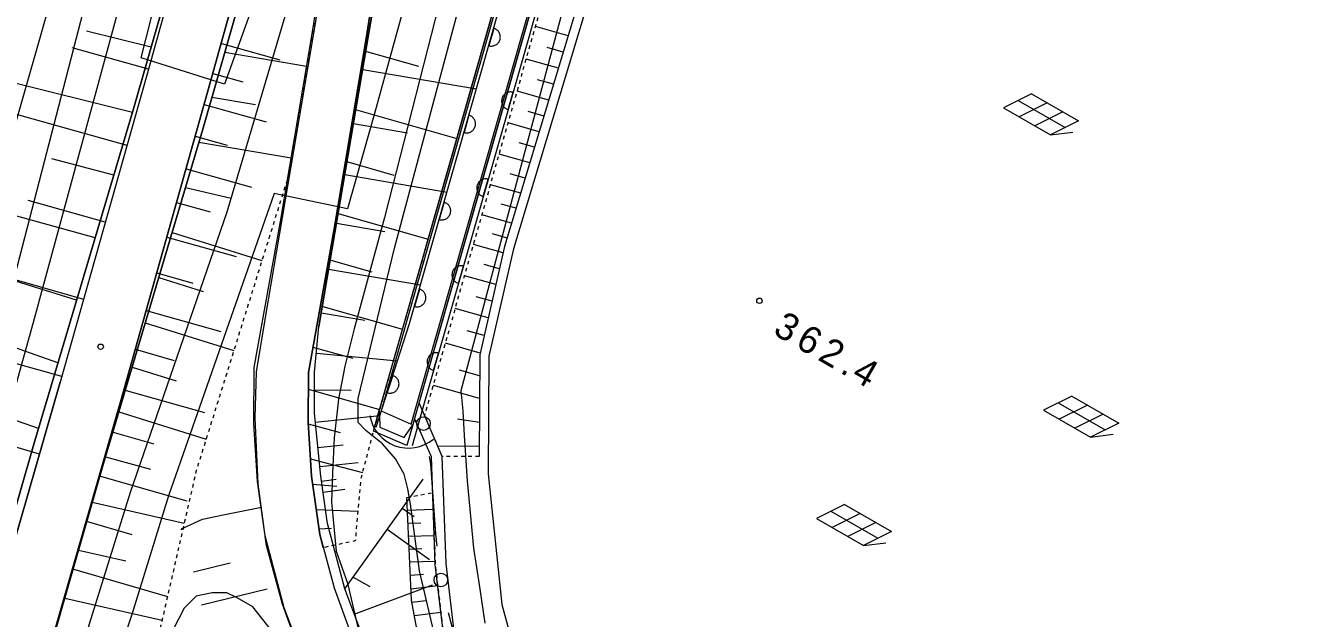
# Model space of a CAD drawing. Header units: millimetres. Extents: x -256476 to 341554, y -216330 to 457415.
# Drawn here: x -129790 to -58647, y 288058 to 320832 of the extents above; entities that cross this region are included whole.
import ezdxf

# ---------------------------------------------------------------- set-up
doc = ezdxf.new("R2010")
doc.units = ezdxf.units.MM
doc.header["$LTSCALE"] = 400
doc.linetypes.add('561019', pattern=[1, 0.5, -0.5])
for name, color, linetype, lineweight in [('D-BGD', 7, 'Continuous', 13), ('D-BGD-数値図化', 7, 'Continuous', 13), ('●予備設計_LP横断', 7, 'Continuous', 13)]:
    doc.layers.add(name, color=color, linetype=linetype, lineweight=lineweight)
doc.styles.add('Style-WORKING', font='WORKING.shx')
doc.linetypes.add('56111', pattern='A,1.25,[30,dgnlstyle-dm500.shx,S=0.004,R=0,X=0,Y=0],1.25', length=2.5)
doc.linetypes.add('56130', pattern='A,1,-0.375,[44,dgnlstyle-dm500.shx,S=0.0012,R=0,X=0,Y=0],-0.375', length=1.75)

# ---------------------------------------------------------------- blocks, each defined once
blk = doc.blocks.new('M7312')
at = {"layer": '●予備設計_LP横断', "linetype": 'Continuous', "lineweight": 20}
blk.add_circle((0, -0.001), 0.15, dxfattribs=at)
blk = doc.blocks.new('M6217')
at = {"layer": 'D-BGD-数値図化', "linetype": 'Continuous', "lineweight": 9}
for p, q in [((-1.033, 0.7), (-2, -0.75)), ((-1.5, 0), (1.5, 0)), ((-1.033, 0.7), (1.967, 0.7)), ((-0.033, 0.7), (-1, -0.75)), ((0.967, 0.7), (0, -0.75)), ((1.967, 0.7), (1, -0.75)), ((1, -0.75), (2, 0)), ((-2, -0.75), (1, -0.75))]:
    blk.add_line(p, q, dxfattribs=at)

msp = doc.modelspace()

# ---------------------------------------------------------------- linework, layer by layer
at = {"layer": 'D-BGD', "linetype": 'Continuous'}
for p, q in [((-104687, 356389.1, 366860), (-113570.7, 304193, 364370)), ((-122852.2, 319644.5), (-126430.8, 320532.1)), ((-99767.3, 320276.6), (-101574.6, 320791.3)), ((-122997, 318435.1), (-127224.9, 319608.1)), ((-118963.5, 319853.7), (-115723.5, 318948.7)), ((-111060.3, 319450.9), (-108059.5, 318594.6)), ((-100038.9, 319377.2), (-100935.4, 319632.5)), ((-118773.1, 319360.2), (-114246.7, 318596.2)), ((-100310.5, 318477.7), (-102089.1, 318984.2)), ((-119427.9, 318182.9), (-117765.8, 317723.5)), ((-111140.5, 318413.6), (-104846, 317344.5)), ((-123885.8, 316036.6), (-130911.4, 317779.2)), ((-100577.9, 317592.6), (-101460.1, 317843.8)), ((-124183.6, 314203.6), (-132681.4, 316596.8)), ((-119484.2, 316873.4), (-117081.3, 316468.3)), ((-100845.2, 316707.4), (-102595.5, 317205.8)), ((-119912.3, 316477.4), (-116487.6, 315512.4)), ((-111606.7, 316213.5), (-105936.7, 314599)), ((-101108.2, 315836.3), (-101976.5, 316083.5)), ((-111659.2, 315424.4), (-108665, 314914.5)), ((-101371.3, 314965.2), (-103093.9, 315455.7)), ((-120404.2, 314718.6), (-118645.4, 314226.7)), ((-120203.1, 314388.8), (-115102.2, 313527.8)), ((-101630.2, 314107.9), (-102484.7, 314351.2)), ((-124917.8, 312567.6), (-128338.7, 313463.5)), ((-112092, 313338.3), (-109411.5, 312574.7)), ((-101889.1, 313250.6), (-103584.4, 313733.3)), ((-120912.4, 312911.5), (-117298.1, 311895.1)), ((-112132.8, 312593.9), (-106473, 311624.4)), ((-102143.9, 312406.9), (-102984.8, 312646.3)), ((-120945.6, 311892.7), (-118427.7, 311288.8)), ((-102398.7, 311563.2), (-104067.1, 312038.3)), ((-125949.9, 309098.6), (-132607.9, 310939.6)), ((-125388.9, 309959.7), (-129646.5, 311161.3)), ((-121436.8, 311056), (-119581.4, 310531.6)), ((-102649.4, 310732.9), (-103477, 310968.6)), ((-112577.2, 310463.1), (-107525.3, 309023.3)), ((-102900.2, 309902.6), (-104542.2, 310370.4)), ((-112593.6, 309906), (-109914.3, 309450.2)), ((-121982.5, 309143.5), (-118147.6, 308069.6)), ((-121688.2, 309396.7), (-116717.3, 307842)), ((-103147, 309085.3), (-103955.6, 309315.9)), ((-126581.8, 305697.2), (-135136.6, 308111.6)), ((-103370, 308261.8), (-105009.9, 308729)), ((-113028, 307364.4), (-107939.8, 306504.3)), ((-113025.4, 307901.9), (-110632.2, 307219.4)), ((-103570.6, 307387.7), (-104413, 307627.7)), ((-126977.3, 305645), (-130346.8, 306697.8)), ((-122537, 307155.4), (-120545.2, 306587.2)), ((-122430.5, 306901.1), (-119962.5, 306129.2)), ((-103771.3, 306513.6), (-105500.7, 307006.3)), ((-113483.4, 305342.5), (-108943, 304048.6)), ((-103982.9, 305591.8), (-104871.2, 305844.9)), ((-128004.8, 302191.5), (-134824.5, 304561.7)), ((-123119.1, 305079.3), (-118989.2, 303916.5)), ((-113432.3, 304955.4), (-111028.3, 304542.5)), ((-104194.5, 304670), (-106018.2, 305189.6)), ((-123172.9, 304405.6), (-118271.6, 302872.6)), ((-110399.6, 298633.1, 362560), (-108553, 304353.8, 362440)), ((-104417.6, 303697.9), (-105354.4, 303964.8)), ((-104640.7, 302725.8), (-106564.1, 303273.8)), ((-127793.4, 301422.3), (-132081.9, 302630.1)), ((-123727.4, 302937.6), (-121576.9, 302324.3)), ((-113894.3, 303046.7), (-111695.7, 302435.2)), ((-113700.9, 302722.2), (-109214.4, 302300.2)), ((-123905, 301944.9), (-121471.4, 301183.8)), ((-104671.4, 301471.8), (-105777.9, 301789.1)), ((-104678.3, 300215), (-107228.5, 300941.6)), ((-124359.5, 300694.1), (-119889.9, 299439.9)), ((-114149.5, 300736.6), (-110207.1, 299613.1)), ((-113810.3, 300685.9), (-111772.4, 300679.4)), ((-129023.6, 297135), (-137593.1, 299604.1)), ((-129084.2, 298563.3), (-132568.5, 299775)), ((-124637, 299484.2), (-119804.1, 297972.7)), ((-114156.4, 298805.8), (-112388.4, 298335.4)), ((-113766.5, 298895.9), (-110192.1, 299275)), ((-104685.6, 298889.2), (-105894.9, 299074)), ((-125027.7, 298367.7), (-122701.3, 297699.4)), ((-113618.7, 297507.6), (-112221.7, 297650.4)), ((-104692.9, 297563.4), (-106979.9, 297576)), ((-125380.6, 296984.5), (-122891.4, 296313.4)), ((-114036.3, 296878.4), (-111160.9, 296113.4)), ((-113501.1, 296448), (-111391.9, 296665.9)), ((-125728.5, 295944.6), (-120877.3, 294551.7)), ((-113912.9, 295469.8), (-112571, 295365.3)), ((-113413.8, 295636.6), (-112609.8, 295751.2)), ((-113332.3, 295036.1), (-112131.2, 295199.2)), ((-126104.8, 294479.1), (-121019.8, 293317.6)), ((-113714.6, 294068.8), (-111408.6, 293983.1)), ((-108948.6, 294154.2), (-108286.3, 293681.2)), ((-108670.9, 294030.8), (-107234.8, 294098)), ((-126453.1, 293419.8), (-123919.7, 292690.3)), ((-108637.3, 293312.9), (-107923.4, 293342)), ((-113564.2, 293006.3), (-112859.4, 293050)), ((-109782.7, 292984.2), (-107442.6, 291316.1)), ((-108603.7, 292594.9), (-107184.2, 292644.4)), ((-126867.1, 291826.1), (-124250.3, 291228.4)), ((-108570.5, 291885.6), (-107865, 291910.2)), ((-120506.8, 290621.2), (-118466.6, 291116.4)), ((-108537.3, 291176.3), (-107134.8, 291225.1)), ((-127206.5, 290784.8), (-121941.4, 289269.3)), ((-111674.7, 290334.6), (-110750.8, 289815.1)), ((-108502.6, 290433.6), (-107782.7, 290489.1)), ((-120064.8, 288799.6), (-116420.6, 289685.4)), ((-111610.5, 288279.2), (-107287.5, 289900.5)), ((-108467.9, 289690.9), (-106991, 289864.2)), ((-127629.4, 289173.1), (-122247.3, 287943.7)), ((-108417.2, 288949.5), (-107639.3, 289040.7)), ((-108280.3, 288218.1), (-106817.9, 288389.7))]:
    msp.add_line(p, q, dxfattribs=at)
at = {"layer": 'D-BGD', "linetype": 'Continuous', "flags": 128}
for points in [[(-97345.9, 429389.9), (-98145, 425510.7), (-99359.7, 419400.3), (-100758.4, 412915.7), (-103621.2, 399898.8), (-106359.1, 386802.1), (-107844.2, 380086.9), (-109070.2, 374669.2), (-109882.6, 370695.4), (-110735.9, 366102.7), (-112183.6, 359119.2), (-114599.4, 349115.4), (-119388, 331759), (-123075, 318865.2), (-123827.9, 316231), (-129344.4, 297688.6), (-134447.6, 279929.3)], [(-80316.3, 429035.3), (-83225.6, 419032.9), (-85429.9, 410562.7), (-88154, 398266.6), (-90760.3, 386518.7), (-92636.1, 377404.1), (-92759.4, 374203.8), (-92717.3, 364821.8), (-93212.1, 359761.2), (-94532.6, 354574.3), (-97988.1, 342366.4), (-102007.2, 328399.3), (-103377.1, 323588), (-103855.6, 321906.8), (-106471.6, 312720.5), (-110221.6, 299560.8), (-110211.6, 299301.3), (-110185.3, 298636.7), (-109800.3, 298469.7), (-108853.3, 298060.3), (-108504.5, 298566.8), (-108369.4, 298763.7)], [(-108023.5, 299977.8), (-104548.5, 312173.3), (-100084.7, 327849.1), (-96611.2, 339919.7), (-96064.6, 341817.8), (-94717.8, 346576.7), (-92601.1, 354055.7), (-91236.5, 359415.7), (-90716.7, 364728.4), (-90759.4, 374169.5), (-90644.6, 377162.5), (-88804.6, 386100.5), (-86201, 397833.7), (-83485.6, 410094.5), (-81730.3, 416834.3), (-81296.6, 418502), (-78245.3, 428992.2)], [(-113321.4, 291962.8), (-113519, 292686.6), (-113976.6, 295919.7), (-114162, 298896.1), (-114143.2, 301655.8), (-112741.5, 309488.1), (-112483.1, 311021.3), (-110945.9, 320128.8), (-109489.5, 329426.8), (-108849.5, 333510), (-106556, 346628.1), (-106503, 346931), (-105103.3, 353818.7), (-104778.2, 356252.4), (-104645.1, 357457.3), (-104699.3, 359353.6), (-104985.3, 360521.5), (-106228.9, 365461.4), (-106250.4, 367195.8), (-105169.5, 373785.8)], [(-152965.3, 163680.8), (-152854.8, 166375.2), (-151695.9, 180366.9), (-149886.8, 195156.7), (-148216.3, 206572.8), (-145541.6, 220470.6), (-142372.4, 235236.5), (-140448.3, 243602.4), (-136888.7, 257356.1), (-130605.6, 278815.5), (-125505.1, 296565.9), (-119988.1, 315111.5), (-119233, 317751.4), (-115537.8, 330677.4), (-110743.8, 348051.4), (-110096.9, 350256.3), (-109717.5, 351002.6)], [(-89917.9, 350250.5), (-89917.9, 350250.5), (-98546.1, 324320.5), (-103288.5, 308616.6), (-104665.1, 302619.9), (-104696, 297000.9)], [(-157592.2, 126912.6), (-157810.8, 140795.3), (-157295.1, 155698.7), (-156848.9, 166622.5), (-155675.7, 180775.5), (-153851.7, 195689.4), (-152161.3, 207240.6), (-149461.5, 221268.2), (-146277.1, 236104.9), (-144334.7, 244552.6), (-140745.7, 258419.7), (-134447.6, 279929.3), (-129344.4, 297688.6), (-123827.9, 316231), (-123075, 318865.2), (-119388, 331759), (-114599.4, 349115.4)], [(-110743.8, 348051.4), (-115537.8, 330677.4), (-119233, 317751.4), (-119988.1, 315111.5), (-125505.1, 296565.9), (-130605.6, 278815.5), (-136888.7, 257356.1), (-140448.3, 243602.4), (-142372.4, 235236.5), (-145541.6, 220470.6), (-148216.3, 206572.8), (-149886.8, 195156.7), (-151695.9, 180366.9), (-152854.8, 166375.2), (-152965.3, 163680.8)], [(-114638.7, 286237.7), (-115578, 288837.7), (-116463.4, 292079.1), (-116962.9, 295616.6), (-117162.4, 298813.3), (-117141.1, 301932.6), (-115697.3, 310002.6), (-115439.1, 311531.3), (-113906.8, 320610.4), (-112449.1, 329914.6), (-111808.9, 334000.1), (-109510.8, 347144.3), (-109457.8, 347447.2)], [(-106503, 346931), (-106556, 346628.1), (-108849.5, 333510), (-109489.5, 329426.8), (-110945.9, 320128.8), (-112483.1, 311021.3), (-112741.5, 309488.1), (-114143.2, 301655.8), (-114162, 298896.1), (-113976.6, 295919.7), (-113519, 292686.6), (-112715.7, 289743.8), (-111817.3, 287257.3)], [(-40665.3, 259148.6), (-41339.5, 260267.4), (-64162.9, 266513.3), (-85410.8, 271687.5), (-93316.6, 273697.8), (-95529.3, 274636.3), (-96866.8, 275331.3), (-98530.7, 276315.4), (-99972, 277438), (-101469.7, 279046.4), (-102830.2, 280642.7), (-104936, 284020.5), (-106050.9, 287005.1), (-106529.6, 291078.5), (-106734.9, 297012.1), (-108023.4, 299977.8)], [(-41179.3, 258838.5), (-41730, 259752.6), (-64313.6, 265932.1), (-85555.3, 271105), (-93508.4, 273127.5), (-95784.8, 274093.4), (-97158, 274806.7), (-98868.3, 275818.6), (-100378.1, 276994.4), (-101918.5, 278646.9), (-103315.8, 280287.5), (-105477.3, 283754.9), (-106638.8, 286863.2), (-107128.1, 291032.7), (-107335, 296991.5), (-108269.3, 299114.5), (-108369.4, 298763.7)], [(-41936.2, 258286.2), (-45002.9, 259173.6), (-56882.9, 262459), (-70206, 265533.6), (-82868.5, 268689.8), (-91844, 270926.2), (-95106.9, 271937.8), (-97225.5, 272813.1), (-99119.6, 273713.8), (-101525.3, 275060.9), (-102854.5, 275914.9), (-105021.2, 277828.2), (-107144.8, 281841.3), (-107438.4, 283718.4), (-108438.5, 289063.8), (-108704, 294740.2)]]:
    msp.add_lwpolyline(points, dxfattribs=at)
for points, elevation in [([(-128877.5, 279335.5), (-123997, 295030), (-118639.8, 310546.3), (-115284.2, 321852), (-112721.8, 330116.4), (-109192.1, 329494.6), (-105361, 343710.5), (-102863.7, 353252.2), (-102054.8, 357019.2), (-101533.8, 359294.2), (-101333.1, 361244.6), (-101305.7, 363080.1), (-101728.3, 365128.2), (-102312.1, 366707.1), (-103552.8, 370008.6), (-103812.7, 371687.5), (-103715, 373400.7), (-99638.2, 389693.3), (-96088.9, 404703.2), (-91354.9, 426840.8), (-90956, 429256.9)], 365000), ([(-89548.7, 429227.6), (-91753.5, 417723.7), (-95090.7, 402023.2), (-100968.6, 379472.7), (-101898.8, 374497.5), (-101926.8, 372466.2), (-101637, 370321.5), (-100985.8, 367830.6), (-100267, 365645.8), (-99610.7, 363518.7), (-99395.6, 360844.9), (-99879.8, 358208.5), (-103128.6, 343637.2), (-106561.9, 330253.9), (-110486.3, 315974), (-111976.8, 310706.1), (-116049.5, 311543), (-121895.1, 294829.9), (-123913.3, 288274.7), (-126570.1, 280213.4)], 364000), ([(-80212.8, 429033.2), (-83129, 419006.3), (-85332.7, 410539.2), (-88056.7, 398245.3), (-90662.5, 386498.3), (-92536.9, 377392), (-92659.2, 374201.5), (-92617.2, 364817.3), (-93113.6, 359743.8), (-94435.6, 354548.5), (-97892, 342338.8), (-101911.1, 328371.8), (-103281.1, 323560.5), (-103759.6, 321879.3), (-106375.5, 312693), (-110125.5, 299533.2), (-108465.5, 298791.2)], 361000), ([(-108465.5, 298791.2), (-104644.5, 312200.9), (-100180.7, 327876.6), (-96707.3, 339947.3), (-96160.6, 341845.4), (-94813.9, 346604.2), (-92698.2, 354081.5), (-91334.9, 359433), (-90816.8, 364732.8), (-90859.6, 374171.8), (-90743.8, 377174.5), (-88902.4, 386120.9), (-86298.3, 397855.1), (-83582.8, 410118.1), (-81826.5, 416859.6), (-81393.1, 418528.7), (-78348.8, 428994.3)], 361000), ([(-104261.8, 374235.2), (-105086.6, 370280.1), (-105141.8, 368504.4), (-105163.5, 366875.5), (-104404.5, 365011.3), (-103489.7, 361574.2), (-103355.9, 358726.8), (-103513.1, 356862), (-103985.5, 354160), (-104679.6, 351359.3), (-106375.1, 346641.8), (-110003.4, 347232.5), (-112317, 338632.5), (-116226.4, 324741.9), (-118797, 317593), (-123391.9, 319062.4), (-119241.3, 335401.4), (-114706.4, 352870.2), (-111810.1, 363882.7), (-109114.1, 376649.5)], 366000), ([(-106763.4, 285428.4), (-107998.5, 290678.3), (-108490.3, 294363.6), (-108649.4, 295218.6), (-108837.6, 296027), (-109335.4, 296872.5), (-110047.2, 297705), (-110969.7, 298435.9), (-111396.8, 298894.8), (-111384, 300217.4), (-109382.5, 308519.3), (-104628.6, 326327.1), (-98952.6, 346606), (-95351.1, 359160.2), (-94658, 361844.9), (-94559.2, 363652.1), (-94857.1, 364785.3), (-95467.6, 366436.2), (-97463.8, 370644.8), (-97942.5, 371896.9)], 362000), ([(-99833.4, 371087.6), (-99238.1, 369506.6), (-97317, 363951.2), (-96925.5, 362224.4), (-97017.9, 360727.3), (-97631.9, 358254.4), (-99161.9, 352400.1), (-101911.1, 340736.6), (-106478, 323733.7), (-109941, 310216.4), (-111612.6, 304069.8), (-112126.1, 302008.5), (-112475.4, 300176.9), (-112722.2, 298033.8), (-112804.8, 296088.2), (-112870.7, 294484.7), (-112600.6, 291770), (-111987.9, 289994.5), (-111237.8, 286844.7)], 363000), ([(-49771.4, 345913.5), (-66894.4, 347859.5), (-90148.7, 350867.5), (-91372, 350029.6), (-92162.5, 348576.2), (-93145.8, 345908.4), (-99114.1, 325333.8), (-105719.9, 300634.1), (-105595.3, 299524.4), (-105526.3, 298159.5), (-105359.2, 295663.1), (-105007.4, 291926.8), (-104685.4, 289798.1), (-104379.3, 287780.2)], 362000), ([(-127977.6, 323798.7), (-133242.2, 305351.3), (-137067.6, 292519.8), (-139109.6, 286950.7), (-140974.6, 280620), (-142633.8, 274601.2), (-145069.2, 264607.4), (-149858.8, 246091.2), (-151661.2, 237892.9), (-153307.9, 229299.3), (-155871.6, 217928.4), (-157585.6, 208360.8), (-158635.1, 201725.1), (-160324.8, 189946.4), (-162163.7, 174846.1), (-162452.1, 163978.1), (-162959.2, 152962.5), (-163207.3, 150474.1), (-163546.4, 150349.5), (-164095.8, 150870.6), (-167896.9, 155055.6), (-170873, 157663.7)], 363000), ([(-165221, 42873.1), (-164345.3, 60526), (-163868.7, 78301), (-163531.6, 96313), (-162585.3, 115557.3), (-162397.4, 133406), (-162424, 138328), (-159758.5, 138685.2), (-160786, 152085.8), (-160913.6, 156904.4), (-160712.4, 164644.8), (-160229, 171266.8), (-157759.4, 196636.9), (-155672.9, 209707.8), (-151631.2, 228465.9), (-149480, 238950.6), (-146542.5, 250546.2), (-143249.4, 262481.8), (-138677.7, 278658.3), (-134980.9, 291556.9), (-130244.8, 307547.8), (-126062.3, 323741.6)], 364000), ([(-124147.3, 323685.9), (-129381.7, 304408), (-133025.3, 291353.2), (-137849.7, 275152.3)], 365000), ([(-114610.8, 285377.4), (-117217.6, 288698.2), (-118091.8, 289188), (-118651.6, 289468.3), (-119473.9, 289462.3), (-120353.4, 289274.7), (-121021.3, 288612.4), (-121653.8, 287395.8)], 363000)]:
    msp.add_lwpolyline(points, dxfattribs=dict(at, elevation=elevation))
at = {"layer": 'D-BGD', "linetype": '561019', "flags": 128}
for points in [[(-83820.8, 429108.3), (-88463.1, 409337.3), (-91429, 396897.6), (-93368.3, 388764.1), (-96204.8, 377917.9), (-96743.6, 375814.6), (-97137, 374387.8), (-97340.3, 372978.7), (-96945.3, 371518.7), (-94983.7, 367964.3), (-94586.1, 367020.6), (-94344.5, 365859.8), (-93860.2, 363254.9), (-93212.1, 359761.2), (-94532.6, 354574.3), (-97988.1, 342366.4), (-102007.2, 328399.3), (-106471.6, 312720.5), (-110552.4, 298401.4), (-110612.6, 298174.2), (-111251.7, 295772.1), (-111552.9, 292338.5), (-112747.2, 292084.9), (-113321.4, 291962.8)], [(-109717.5, 351002.6), (-109188.8, 351344.5), (-108756.5, 351468.6), (-109457.8, 347447.2), (-109510.8, 347144.3), (-111808.9, 334000.1), (-112449.1, 329914.6), (-113906.8, 320610.4), (-115292.9, 312397.7), (-116334, 309067.5), (-120369.1, 296166.2), (-123223.6, 283669.4), (-123778.1, 281244.1), (-124869.1, 276837.6), (-128001.3, 263771.5), (-133973.5, 239321.2), (-134132.8, 238668.8), (-134171.6, 238495), (-137075.1, 225300.9), (-140016, 210161.6), (-141829.3, 201135.6), (-142915.4, 198202.7), (-143248.5, 197181.9), (-144262.4, 194071.4), (-146060, 187721.5), (-149015.2, 176506.4), (-149376.1, 175290.5), (-151728.4, 167381.7), (-152033.2, 166468.1), (-152346.6, 165531.7), (-152965.3, 163680.8)], [(-104696, 297000.9), (-106734.9, 297012.1), (-107709.2, 299254.5), (-104067.6, 312036.3), (-99604, 327711.4), (-95583.8, 341680.6), (-92918.1, 351099.6), (-89917.9, 350250.5)], [(-108704, 294740.2), (-108140.1, 294846.3), (-107266.5, 295009.7), (-107128.1, 291032.7), (-106638.8, 286863.2), (-105477.3, 283754.9), (-103315.8, 280287.5), (-101918.5, 278646.9), (-100378.1, 276994.4), (-98868.3, 275818.6), (-97158, 274806.7), (-95784.8, 274093.4), (-93508.4, 273127.5), (-85555.3, 271105), (-64313.6, 265932.1), (-41730, 259752.6), (-41179.3, 258838.5), (-41677.9, 258474.6), (-41936.2, 258286.2)]]:
    msp.add_lwpolyline(points, dxfattribs=at)
at = {"layer": 'D-BGD', "linetype": '56111'}
for points in [[(-110552.4, 298401.4), (-106471.6, 312720.5), (-102007.2, 328399.3), (-97988.1, 342366.4), (-94532.6, 354574.3), (-93212.1, 359761.2), (-92717.3, 364821.8), (-92759.4, 374203.8), (-92636.1, 377404.1), (-90760.3, 386518.7), (-88154, 398266.6), (-85429.9, 410562.7), (-83225.6, 419032.9), (-80316.3, 429035.3)], [(-78245.3, 428992.2), (-81296.6, 418502), (-83485.6, 410094.5), (-86201, 397833.7), (-88804.6, 386100.5), (-90644.6, 377162.5), (-90759.4, 374169.5), (-90716.7, 364728.4), (-91236.5, 359415.7), (-92601.1, 354055.7), (-96064.6, 341817.8), (-100084.7, 327849.1), (-104548.5, 312173.3), (-108694.8, 297619.7)]]:
    msp.add_lwpolyline(points, dxfattribs=at)
at = {"layer": 'D-BGD', "linetype": '56130', "flags": 128}
msp.add_lwpolyline([(58379.4, 270147.9), (58449, 271876.1), (58524, 273760.4), (58599.8, 275644.2), (58623, 276228.3), (59574, 328923.1), (49789.3, 330293.6), (36341, 332177.1), (19682.4, 334096.2), (-5354.5, 337434.4), (-25947.3, 340415.3), (-46226.4, 343867.6), (-62203.3, 346023.5), (-89574.2, 349699.8), (-98069.4, 324169.3), (-102805, 308488.3), (-104165.4, 302561.9), (-104201.4, 296038), (-103433.3, 288825.8), (-102724.3, 286188.7), (-102016.5, 284207.4), (-100972, 282338.2), (-100060.3, 280852.2), (-98736, 279451.9), (-97065, 278072.8), (-95137.5, 277045.6), (-93131.2, 276025), (-91349.2, 275292.5), (-76513, 271437), (-75280.4, 271117.2), (-62189.2, 268092.8), (-46835.3, 263980.2), (-40178.3, 262149.1), (-39807.8, 261886.5), (-35673.6, 258963.4), (-18684.4, 253698.5), (-13172.4, 251374.4), (-6970.6, 247415), (1141.4, 242107.4), (6161.8, 239431.5), (9973.1, 237712.5), (12830.5, 236422.9), (15143.4, 235520.3), (17293, 234815.2), (21388.1, 233471.7), (30968.2, 231749.3), (41187.5, 229710.3), (57298.8, 226530.2), (57430, 234060.5), (57852.6, 258190.9), (57924, 258941.1), (58094.5, 260726.6), (58264.6, 262513.5), (58420.5, 264147.2)], dxfattribs=at)
at = {"layer": 'D-BGD', "linetype": 'Continuous'}
for points, elevation in [([(-103886.6, 320687), (-104161.1, 319726), (-104118.7, 319715.4), (-104076, 319709.4), (-104032.8, 319706.4), (-103988.4, 319707.4), (-103945.9, 319713), (-103902.9, 319721.7), (-103860.5, 319733.1), (-103820.5, 319750.5), (-103780.9, 319769.3), (-103744.2, 319793.1), (-103709.1, 319818), (-103676, 319847.4), (-103646.4, 319878.8), (-103618.9, 319912.6), (-103595.3, 319949.8), (-103574.7, 319987.5), (-103557.6, 320027.3), (-103543.1, 320068.6), (-103533, 320112.3), (-103526.9, 320155), (-103524, 320198.3), (-103525.5, 320241.8), (-103530.6, 320285.1), (-103539.3, 320328.2), (-103551.2, 320369.6), (-103567.2, 320410), (-103586, 320449.6), (-103609.8, 320486.4), (-103635.5, 320521.9), (-103664.6, 320553.6), (-103696.9, 320583.7), (-103730.7, 320611.2), (-103767.3, 320635.7), (-103805.6, 320655.4), (-103844.9, 320673.4), (-103886.6, 320687)], 362324), ([(-103091.2, 316189.4), (-102816.8, 317150.4), (-102859.2, 317160.9), (-102902.3, 317166.1), (-102945.1, 317170), (-102989.5, 317169), (-103032, 317163.4), (-103075, 317154.7), (-103117.3, 317143.2), (-103157.3, 317125.9), (-103196.9, 317107.1), (-103234.6, 317083.8), (-103269.6, 317058.9), (-103301.8, 317029), (-103331.4, 316997.6), (-103358.9, 316963.8), (-103382.6, 316926.6), (-103403.1, 316888.8), (-103420.2, 316849.1), (-103435.2, 316806.9), (-103444.9, 316764), (-103451, 316721.4), (-103453.9, 316678.1), (-103452.4, 316634.6), (-103447.3, 316591.3), (-103439.5, 316548.7), (-103426.7, 316506.7), (-103410.7, 316466.4), (-103391.9, 316426.8), (-103368.1, 316390), (-103342.4, 316354.5), (-103313.8, 316321.9), (-103281.5, 316291.8), (-103247.2, 316265.2), (-103210.6, 316240.6), (-103172.8, 316220.1), (-103133, 316203), (-103091.2, 316189.4)], 362346), ([(-105259.9, 315880), (-105534.9, 314918), (-105492, 314908.4), (-105449.3, 314902.3), (-105406, 314899.3), (-105361.6, 314900.3), (-105319.2, 314905.9), (-105276.6, 314913.8), (-105233.8, 314926.1), (-105194.3, 314942.6), (-105154.7, 314961.3), (-105117.9, 314985.2), (-105082.4, 315010.9), (-105049.8, 315039.5), (-105019.7, 315071.7), (-104992.2, 315105.5), (-104968.6, 315142.7), (-104948, 315180.5), (-104930.9, 315220.2), (-104916.4, 315261.5), (-104906.8, 315304.4), (-104900.7, 315347.1), (-104897.7, 315390.3), (-104898.7, 315434.7), (-104904.3, 315477.2), (-104913, 315520.2), (-104924.5, 315562.6), (-104941, 315602), (-104959.7, 315641.7), (-104983.1, 315679.3), (-105008.8, 315714.8), (-105037.9, 315746.5), (-105070.2, 315776.6), (-105103.9, 315804.1), (-105141.1, 315827.8), (-105178.9, 315848.4), (-105218.6, 315865.5), (-105259.9, 315880)], 362359), ([(-104465.9, 311381.9), (-104190.9, 312343.8), (-104233.8, 312353.5), (-104276.5, 312359.6), (-104319.8, 312362.5), (-104363.3, 312361), (-104406.6, 312355.9), (-104449.7, 312347.2), (-104491.1, 312335.3), (-104531.5, 312319.3), (-104571.1, 312300.5), (-104607.9, 312276.7), (-104643.4, 312251), (-104676, 312222.4), (-104706.1, 312190.1), (-104732.7, 312155.8), (-104757.2, 312119.2), (-104777.8, 312081.4), (-104794.9, 312041.6), (-104808.5, 311999.9), (-104819, 311957.5), (-104825.6, 311913.9), (-104828.1, 311871.5), (-104827.1, 311827.1), (-104822, 311783.8), (-104813.3, 311740.8), (-104801.3, 311699.3), (-104785.3, 311658.9), (-104765.7, 311618.8), (-104741.9, 311582.1), (-104717, 311547), (-104687.1, 311514.8), (-104655.7, 311485.2), (-104621.9, 311457.7), (-104585.2, 311433.2), (-104546.9, 311413.5), (-104507.7, 311395.5), (-104465.9, 311381.9)], 362381), ([(-106633.7, 311072), (-106908.2, 310110.9), (-106865.8, 310100.4), (-106823.1, 310094.3), (-106779.8, 310091.4), (-106735.4, 310092.4), (-106693, 310098), (-106649.9, 310106.7), (-106607.6, 310118.1), (-106567.6, 310135.5), (-106528, 310154.2), (-106490.4, 310177.6), (-106455.3, 310202.4), (-106423.1, 310232.4), (-106393.5, 310263.8), (-106366, 310297.6), (-106342.4, 310334.7), (-106321.8, 310372.5), (-106304.7, 310412.3), (-106289.7, 310454.4), (-106280.1, 310497.3), (-106274, 310540), (-106271, 310583.3), (-106272.5, 310626.8), (-106277.6, 310670.1), (-106286.3, 310713.2), (-106298.2, 310754.6), (-106314.3, 310795), (-106333, 310834.6), (-106356.9, 310871.4), (-106382.6, 310906.9), (-106411.6, 310938.6), (-106443.4, 310969.6), (-106477.7, 310996.2), (-106514.4, 311020.7), (-106552.7, 311040.4), (-106591.9, 311058.4), (-106633.7, 311072)], 362394), ([(-105839.7, 306574), (-105564.7, 307535.9), (-105607.6, 307545.6), (-105651.1, 307552.1), (-105693.5, 307554.6), (-105737.5, 307554.4), (-105781.3, 307548.5), (-105823.8, 307540.6), (-105865.8, 307527.9), (-105906.1, 307511.8), (-105945.7, 307493.1), (-105982.5, 307469.2), (-106018.1, 307443.5), (-106049.8, 307414.5), (-106079.9, 307382.2), (-106107.4, 307348.4), (-106131.9, 307311.7), (-106151.1, 307274.3), (-106169.5, 307234.2), (-106183.2, 307192.4), (-106192.8, 307149.5), (-106198.9, 307106.9), (-106201.9, 307063.6), (-106201.7, 307019.7), (-106196.1, 306977.2), (-106187.4, 306934.2), (-106176, 306891.8), (-106158.6, 306851.9), (-106139.9, 306812.2), (-106116, 306775.5), (-106091.2, 306740.4), (-106061.7, 306707.4), (-106029.4, 306677.3), (-105995.6, 306649.8), (-105959.4, 306626.6), (-105921.6, 306606), (-105880.9, 306588.5), (-105839.7, 306574)], 362416), ([(-108007, 306264.9), (-108281.9, 305303), (-108239.1, 305293.3), (-108195.5, 305286.8), (-108153.1, 305284.3), (-108108.7, 305285.3), (-108066.3, 305290.9), (-108022.3, 305299.1), (-107980.9, 305311), (-107941.4, 305327.6), (-107901.8, 305346.3), (-107864.1, 305369.6), (-107828.6, 305395.4), (-107796.9, 305424.4), (-107766.8, 305456.7), (-107739.3, 305490.5), (-107715.6, 305527.7), (-107695.1, 305565.4), (-107678, 305605.2), (-107663.5, 305646.5), (-107653.8, 305689.4), (-107647.3, 305732.9), (-107644.8, 305775.3), (-107645.8, 305819.7), (-107651.4, 305862.1), (-107659.6, 305906.1), (-107671.5, 305947.5), (-107688.1, 305987), (-107706.8, 306026.6), (-107730.2, 306064.3), (-107755.9, 306099.8), (-107784.9, 306131.5), (-107817.2, 306161.6), (-107851, 306189.1), (-107888.2, 306212.8), (-107925.9, 306233.3), (-107965.7, 306250.4), (-108007, 306264.9)], 362430), ([(-107216.1, 301767.5), (-106940.2, 302728.9), (-106982.6, 302739.5), (-107025.8, 302744.7), (-107068.6, 302748.5), (-107113, 302747.5), (-107155.4, 302741.9), (-107198.5, 302733.2), (-107240.8, 302721.8), (-107280.3, 302705.3), (-107320.4, 302685.6), (-107358, 302662.3), (-107393.1, 302637.4), (-107424.8, 302608.4), (-107454.9, 302576.1), (-107482.4, 302542.3), (-107506.9, 302505.6), (-107526.6, 302467.4), (-107544.6, 302428.1), (-107558.2, 302386.3), (-107568.7, 302343.9), (-107575.3, 302300.4), (-107577.7, 302258), (-107576.7, 302213.6), (-107571.6, 302170.3), (-107562.9, 302127.2), (-107551, 302085.8), (-107535, 302045.4), (-107516.2, 302005.8), (-107492.4, 301969), (-107466.7, 301933.5), (-107438.1, 301900.9), (-107405.8, 301870.8), (-107372, 301843.3), (-107334.9, 301819.7), (-107297.1, 301799.1), (-107257.3, 301782), (-107216.1, 301767.5)], 362465), ([(-109478.4, 301487.7), (-109785.5, 300536.2), (-109742.7, 300524.3), (-109699.7, 300516.9), (-109657.4, 300512.2), (-109613.5, 300512.3), (-109569.8, 300516), (-109526.9, 300522.5), (-109484.6, 300533.9), (-109443.9, 300548.6), (-109403.9, 300566), (-109365.4, 300588.8), (-109330, 300612.3), (-109296.5, 300640.4), (-109265.6, 300672.2), (-109236.8, 300704.1), (-109211.4, 300740.2), (-109190, 300777.5), (-109171.2, 300816.3), (-109156.2, 300858.4), (-109144.8, 300900.3), (-109137.4, 300943.4), (-109132.7, 300985.6), (-109132.3, 301030.4), (-109136.5, 301073.2), (-109143, 301116.1), (-109153.1, 301158.8), (-109169.1, 301199.2), (-109186, 301240), (-109208.4, 301277.2), (-109232.3, 301314), (-109260.9, 301346.5), (-109292.2, 301378.4), (-109324.6, 301406.2), (-109360.7, 301431.6), (-109398, 301453.1), (-109436.8, 301471.9), (-109478.4, 301487.7)], 362510)]:
    msp.add_lwpolyline(points, close=True, dxfattribs=dict(at, elevation=elevation))
at = {"layer": 'D-BGD', "linetype": 'Continuous', "extrusion": (-0.215346, 0.077386, 0.973467), "elevation": 399296.1}
msp.add_lwpolyline([(-249842.1, -114765), (-245309.2, -114459.1), (-243407.1, -114328)], dxfattribs=at)
at = {"layer": 'D-BGD', "linetype": 'Continuous', "flags": 128}
msp.add_lwpolyline([(-108369.4, 298763.7), (-108406.1, 298633.7), (-108694.8, 297619.7), (-110552.4, 298401.4), (-110259.3, 299429), (-110221.6, 299560.8), (-110211.6, 299301.3), (-110185.3, 298636.7), (-109800.3, 298469.7), (-108853.3, 298060.3), (-108504.5, 298566.8)], close=True, dxfattribs=at)
at = {"layer": 'D-BGD', "linetype": 'Continuous', "elevation": 364000}
msp.add_lwpolyline([(-121194, 292957.4), (-121123.1, 293020.5), (-120004.2, 293542.3), (-118866.2, 293776.3), (-116745.4, 294195.1)], dxfattribs=at)
at = {"layer": 'D-BGD', "linetype": 'Continuous'}
for points in [[(-97164.5, 429386.2, 366962.2), (-105314.8, 391837.5, 366780), (-105330, 391730.8, 366780), (-108715.1, 375106.4, 367500), (-113249.4, 353352.2, 366990), (-123088.4, 318095.5, 366600), (-127878.5, 301113.7, 366690), (-139832.1, 259609.7, 366640), (-147094.6, 231765, 366750), (-150537.8, 215220, 366780), (-152572, 203032.5, 366870), (-155580.3, 181946.8, 366560), (-157252.9, 179759.3, 366000), (-157940.8, 178482.3, 365710), (-158195.3, 177417.5, 365510), (-158855.8, 175225, 365400), (-161178.9, 163076.7, 364540), (-162626.4, 155281.1, 364040), (-163127.4, 154369.4, 364030), (-163712.9, 153852.5, 364020), (-164666.9, 153316.6, 363750), (-166068.4, 152864.9, 363750)], [(-113092.3, 293306.4, 364100), (-113455.3, 295925.7, 364140), (-113817.3, 299409.5, 364200), (-113802.8, 301662, 364500), (-113570.7, 304193, 364370), (-104687, 356389.1, 366860), (-104030.8, 361283.1, 366860), (-104083.3, 362074.6, 366910), (-104209.5, 362677.7, 366940), (-104333.4, 365171.1, 367040), (-104678.7, 371332.8, 367140), (-104787.7, 374313.7, 367140), (-101393.7, 391013.8, 366780), (-101280.6, 391571.7, 366780), (-93084.9, 429301.2, 366965.2)], [(-110399.6, 298633.1, 362560), (-108553, 304353.8, 362440), (-103857.3, 320790.2, 362320), (-97950.4, 341882.2, 362460), (-94918.6, 352735, 362540), (-92598.8, 361125, 362240), (-92625, 369848.4, 362520), (-92531.1, 374085.2, 362240), (-92498.9, 376027.5, 362350), (-92116.4, 378137.6, 361960), (-89244.2, 391100.7, 362140), (-86122.3, 405200.5, 362340), (-82636.4, 420475.2, 362250), (-80203.1, 429033, 362201)], [(-78132.6, 428989.8, 362198.4), (-80694.1, 419981.6, 362250), (-81136.8, 418067.6, 362260), (-84172.3, 404760.2, 362340), (-87215.2, 391018.6, 362150), (-90150.2, 377745.6, 361960), (-90498.7, 375835.2, 362350), (-90526.8, 374040.4, 362240), (-90619.4, 369826, 362520), (-90607.5, 360857, 362240), (-92992.5, 352193, 362540), (-101931.2, 320248.2, 362320), (-106631.9, 303803.2, 362440), (-107884.6, 299436.6, 362510), (-108407.7, 297603.5, 362540)], [(-105330, 391730.8, 366780), (-108715.1, 375106.4, 367500), (-113249.4, 353352.2, 366990), (-123088.4, 318095.5, 366600), (-127878.5, 301113.7, 366690)], [(-108553, 304353.8, 362440), (-103857.3, 320790.2, 362320), (-97950.4, 341882.2, 362460), (-94918.6, 352735, 362540), (-92598.8, 361125, 362240), (-92625, 369848.4, 362520), (-92531.1, 374085.2, 362240), (-92498.9, 376027.5, 362350), (-92116.4, 378137.6, 361960), (-89244.2, 391100.7, 362140)], [(-87215.2, 391018.6, 362150), (-90150.2, 377745.6, 361960), (-90498.7, 375835.2, 362350), (-90526.8, 374040.4, 362240), (-90619.4, 369826, 362520), (-90607.5, 360857, 362240), (-92992.5, 352193, 362540), (-101931.2, 320248.2, 362320), (-106631.9, 303803.2, 362440)], [(-114330.1, 285574.7, 363730), (-115478.3, 288633.9, 363780), (-116532.3, 292619.3, 364100), (-116929.3, 295500.5, 364140), (-117085, 299142.5, 364200), (-117026.4, 301692.5, 364510), (-116525.1, 304691.7, 364370), (-108985.1, 348951.8, 366450), (-109571.5, 349577.1, 366490), (-108562.8, 355525.8, 366830), (-108693.3, 355900.7, 366860), (-108984.8, 355895.2, 366860), (-109211.2, 355621.7, 366850), (-109254.3, 355265.8, 366830), (-109853, 352518.7, 366990), (-119720.8, 317151.7, 366600), (-124515.9, 300161.2, 366690), (-136454.5, 258683.2, 366640), (-143686.9, 230971.1, 366750), (-147098.7, 214581.1, 366780), (-149109.1, 202495.3, 366870), (-152102, 181596.8, 366560), (-153428.5, 160928.5, 366320)], [(-153428.5, 160928.5, 366320), (-152102, 181596.8, 366560), (-149109.1, 202495.3, 366870), (-147098.7, 214581.1, 366780), (-143686.9, 230971.1, 366750), (-136454.5, 258683.2, 366640), (-124515.9, 300161.2, 366690), (-119720.8, 317151.7, 366600), (-109853, 352518.7, 366990), (-109254.3, 355265.8, 366830), (-109211.2, 355621.7, 366850), (-108984.8, 355895.2, 366860)], [(-111141.1, 287029, 363730), (-112137.8, 289689.6, 363780), (-113092.3, 293306.4, 364100), (-113455.3, 295925.7, 364140), (-113817.3, 299409.5, 364200), (-113802.8, 301662, 364500), (-113570.7, 304193, 364370)], [(-155580.3, 181946.8, 366560), (-152572, 203032.5, 366870), (-150537.8, 215220, 366780), (-147094.6, 231765, 366750), (-139832.1, 259609.7, 366640), (-127878.5, 301113.7, 366690)], [(-107016.6, 292041.3, 361911), (-107091.7, 292729.2, 361920), (-107369.7, 296580, 361980), (-107447.6, 297012.3, 362060)], [(-98361.5, 273523.7, 362950), (-100641.6, 274834.4, 362980), (-102878.7, 276500.9, 363010), (-104516.9, 278065.5, 363040), (-106388.8, 279925.8, 363070), (-108568.4, 282735.8, 363220), (-110025.1, 284957.2, 363700), (-111141.1, 287029, 363730), (-112137.8, 289689.6, 363780), (-107803.5, 295745.1, 362120)], [(-104673.1, 283673.2, 362050), (-104977.3, 284327.9, 362060), (-106065.4, 287110.3, 361980), (-106401.2, 288354.1, 361932)]]:
    msp.add_polyline3d(points, dxfattribs=at)
for centre in [(-107774.8, 298827.5, 362397), (-106814.9, 290177.2, 361886.4)]:
    msp.add_circle(centre, 375, dxfattribs=at)
msp.add_arc((-108613.7, 299633.5), 2165, 189.664925, 309.66638, dxfattribs=at)

# ---------------------------------------------------------------- block references
at = {"layer": 'D-BGD', "linetype": 'Continuous', "lineweight": 9, "xscale": 1000, "yscale": 1000, "zscale": 1000, "rotation": 330.1091246385173}
for p in [(-73575.9, 315945.6), (-71353.1, 299228.6, -732000), (-83926.9, 293233.7)]:
    msp.add_blockref('M6217', p, dxfattribs=at)
at = {"layer": 'D-BGD', "linetype": 'Continuous', "lineweight": 20, "xscale": 1000, "yscale": 1000, "zscale": 1000, "rotation": 330.1091246385173}
for p in [(-89188.3, 305617.5, 362381), (-125642.4, 303077.5, 365727)]:
    msp.add_blockref('M7312', p, dxfattribs=at)

# ---------------------------------------------------------------- texts
at = {"layer": 'D-BGD', "linetype": 'Continuous', "insert": (-88508.8, 303789.7, 362381), "char_height": 1500, "attachment_point": 7, "rotation": 330.109125, "line_spacing_factor": 0.722892, "style": 'Style-WORKING'}
msp.add_mtext('\\T1.281;362.4', dxfattribs=at)

doc.saveas('drawing.dxf')
